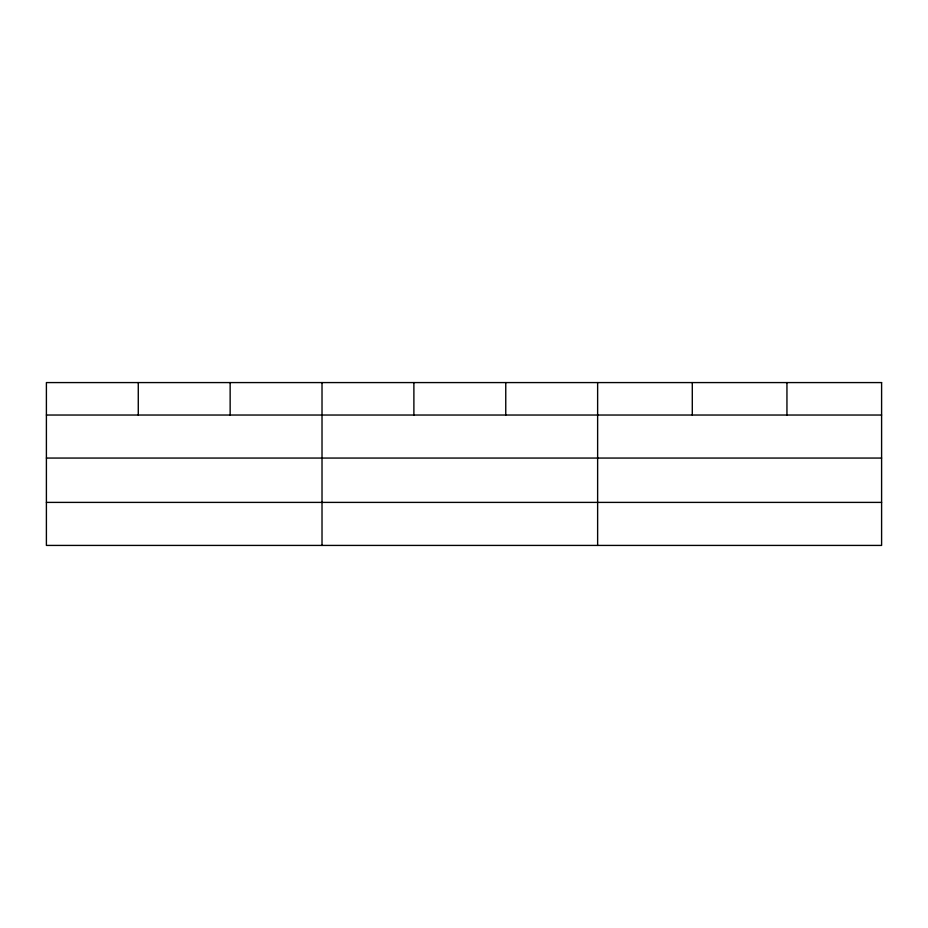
<?xml version="1.0" encoding="UTF-8"?>
<svg xmlns="http://www.w3.org/2000/svg" width="928" height="928" viewBox="0 0 928 928"><rect width="100%" height="100%" fill="white"/><g stroke="black" fill="none" stroke-linecap="round" stroke-linejoin="round"><path stroke-width="1.39" d="M46.4 415.036L881.6 415.036M46.4 458.061L881.6 458.061M46.4 502.396L881.6 502.396M786.944 382.58L786.944 415.036M692.288 382.58L692.288 415.036M597.632 382.58L597.632 545.42M505.76 382.58L505.76 415.036M413.888 382.58L413.888 415.036M322.016 382.58L322.016 545.42M230.144 382.58L230.144 415.036M138.272 382.58L138.272 415.036M881.6 382.58L46.4 382.58L46.4 545.42L881.6 545.42L881.6 382.58"/></g></svg>
